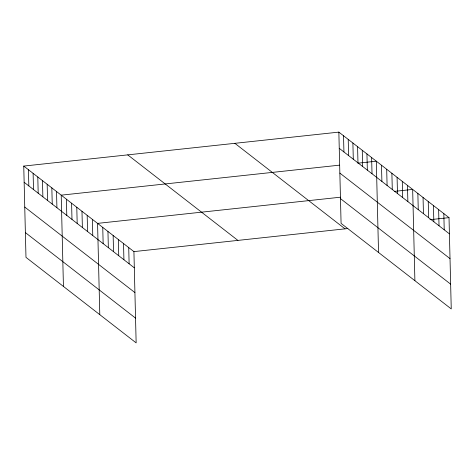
<?xml version="1.0" encoding="UTF-8"?>
<svg xmlns="http://www.w3.org/2000/svg" width="475" height="475" viewBox="0 0 475 475"><rect width="100%" height="100%" fill="white"/><g stroke="black" fill="none" stroke-linecap="round" stroke-linejoin="round"><path stroke-width="0.71" d="M23.75 166.078L133.92 251.607L136.147 342.885L25.982 257.361L23.75 166.078L338.853 132.115L449.017 217.639L451.25 308.922L341.08 223.393L338.853 132.115M339.524 165.158L61.21 195.16L63.436 286.437M357.918 163.174L376.307 161.191L378.539 252.474M340.51 197.196L97.565 223.381L99.792 314.664M394.274 191.401L412.662 189.418L414.895 280.695M133.92 251.607L347.866 228.546M429.923 219.699L449.017 217.639M339.245 148.325L449.415 233.854M339.851 173.096L450.021 258.626M340.474 198.621L450.644 284.151M234.87 143.319L345.034 228.849M127.733 154.868L237.904 240.398M24.148 182.293L134.312 267.823M24.753 207.064L134.918 292.594M25.377 232.59L135.541 318.113M443.828 213.607L444.22 229.823M438.633 209.576L439.031 225.791M433.438 205.544L433.835 221.76M428.242 201.513L428.64 217.728M423.053 197.481L423.445 213.691M417.858 193.45L418.255 209.659M407.473 185.387L407.865 201.596M402.277 181.355L402.675 197.564M397.082 177.323L397.48 193.533M391.887 173.286L392.285 189.501M386.697 169.254L387.089 185.47M381.502 165.223L381.9 181.438M371.628 157.558L372.02 173.773M366.943 153.924L367.341 170.133M362.265 150.29L362.657 166.499M357.58 146.65L357.978 162.866M352.895 143.017L353.293 159.232M348.217 139.383L348.614 155.598M343.532 135.749L343.93 151.958M128.725 247.576L129.123 263.791M123.53 243.544L123.927 259.754M118.334 239.513L118.732 255.722M113.145 235.481L113.537 251.691M107.95 231.45L108.347 247.659M102.754 227.418L103.152 243.627M92.37 219.349L92.768 235.564M87.174 215.317L87.572 231.533M81.979 211.286L82.377 227.501M76.79 207.254L77.182 223.47M71.594 203.223L71.992 219.438M66.399 199.191L66.797 215.407M56.525 191.526L56.923 207.735M51.84 187.892L52.238 204.102M47.162 184.252L47.559 200.468M42.477 180.619L42.875 196.834M37.798 176.985L38.19 193.194M33.113 173.351L33.511 189.561M28.435 169.717L28.827 185.927"/></g></svg>
